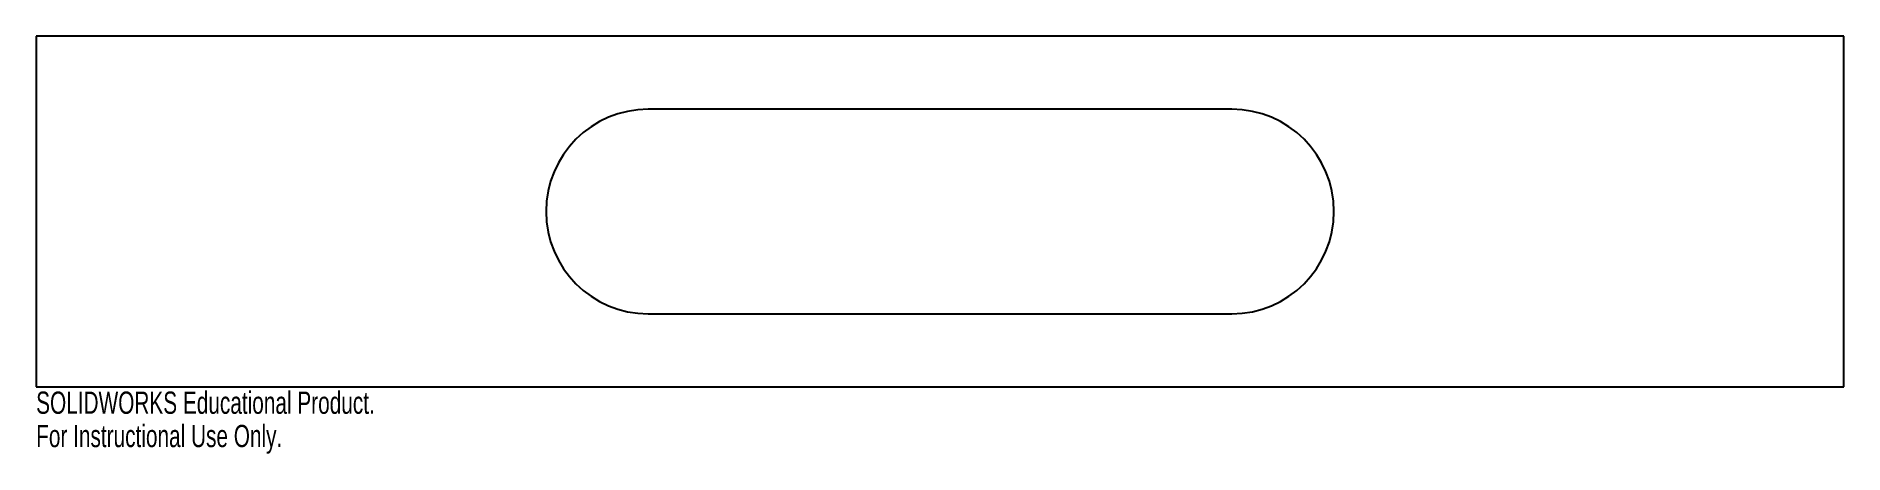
# Model space of a CAD drawing. Header units: inches. Extents: x -2.1 to 13.4, y -3.2 to 0.4.
import ezdxf

# ---------------------------------------------------------------- set-up
doc = ezdxf.new("R2010")
doc.units = ezdxf.units.IN
doc.header["$MEASUREMENT"] = 0
doc.styles.add('SLDTEXTSTYLE0', font='TXT', dxfattribs={"width": 0.7})

msp = doc.modelspace()

# ---------------------------------------------------------------- linework, layer by layer
at = {"color": 7, "linetype": 'Continuous', "lineweight": 25}
for p, q in [((-2.118, 0.392), (-2.118, -2.61)), ((13.368, 0.392), (-2.118, 0.392)), ((13.368, -2.61), (13.368, 0.392)), ((8.125, -0.234), (3.125, -0.234)), ((3.125, -1.984), (8.125, -1.984)), ((-2.118, -2.61), (13.368, -2.61))]:
    msp.add_line(p, q, dxfattribs=at)
for centre, start, end in [((3.125, -1.109), 90, 270), ((8.125, -1.109), 270, 90)]:
    msp.add_arc(centre, 0.875, start, end, dxfattribs=at)

# ---------------------------------------------------------------- texts
at = {"color": 7, "linetype": 'Continuous', "char_height": 0.1903, "attachment_point": 1, "style": 'SLDTEXTSTYLE0'}
for s, insert in [('SOLIDWORKS Educational Product.', (-2.118, -2.65)), ('For Instructional Use Only.', (-2.118, -2.935))]:
    msp.add_mtext(s, dxfattribs=dict(at, insert=insert))

doc.saveas('drawing.dxf')
